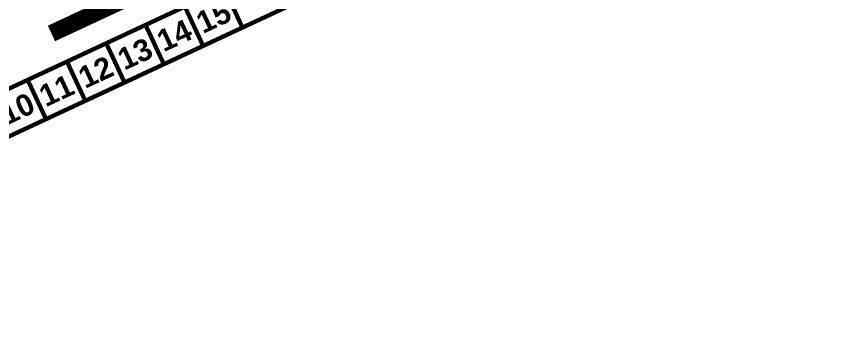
# Model space of a CAD drawing. Extents: x 2498567 to 2501210, y 7092229 to 7094464.
# Drawn here: x 2499492 to 2500161, y 7092229 to 7092479 of the extents above; entities that cross this region are included whole.
import ezdxf
from ezdxf.enums import TextEntityAlignment as Align

# ---------------------------------------------------------------- set-up
doc = ezdxf.new("R2010")
doc.units = 0
doc.header["$MEASUREMENT"] = 0
doc.layers.add('BASE', color=7, linetype='Continuous')
doc.layers.add('LEGEND', color=7, linetype='Continuous')
doc.styles.add("L200'", font='ARIAL.TTF', dxfattribs={"height": 0.001969})
doc.styles.get("Standard").update_dxf_attribs({"font": 'ARIALBD.TTF'})

msp = doc.modelspace()

# ---------------------------------------------------------------- linework, layer by layer
at = {"layer": 'BASE', "const_width": 3.52}
for points in [[(2499164.48, 7092231.79), (2501207.97, 7093184.62), (2500612.45, 7094461.8), (2498568.96, 7093508.97)], [(2499181.46, 7092278.57), (2501161.27, 7093201.64), (2500595.45, 7094415.02), (2498616.08, 7093492.14)]]:
    msp.add_lwpolyline(points, close=True, dxfattribs=at)
for points in [[(2499675.35, 7092470), (2499660.46, 7092501.93)], [(2499643.42, 7092455.11), (2499628.53, 7092487.04)], [(2499611.49, 7092440.22), (2499596.61, 7092472.15)], [(2499579.56, 7092425.33), (2499564.68, 7092457.26)], [(2499547.63, 7092410.45), (2499532.75, 7092442.38)], [(2499515.71, 7092395.56), (2499500.82, 7092427.49)]]:
    msp.add_lwpolyline(points, dxfattribs=at)
at = {"layer": 'LEGEND', "color": 200, "const_width": 13.95}
msp.add_lwpolyline([(2499520.15, 7092465.22), (2499583.59, 7092494.81)], dxfattribs=at)

# ---------------------------------------------------------------- texts
at = {"layer": 'BASE', "color": 7, "style": "L200'"}
for s, p in [('BMPs are not to scale; verify size/location/quantity in the field prior to installation.', (2499169.98, 7092395.12)), ('Stabilization practices are expected to be used at all disturbed areas.', (2499154.91, 7092427.4))]:
    msp.add_text(s, height=14.2873, rotation=24.99863, dxfattribs=at).set_placement(p)
at = {"layer": 'BASE'}
for s, p in [('15', (2499651.94, 7092478.52)), ('14', (2499620.01, 7092463.63)), ('13', (2499588.08, 7092448.74)), ('12', (2499556.16, 7092433.86)), ('11', (2499524.23, 7092418.97)), ('10', (2499492.3, 7092404.08))]:
    msp.add_text(s, height=17.615, rotation=24.99863, dxfattribs=at).set_placement(p, align=Align.MIDDLE_CENTER)

doc.saveas('drawing.dxf')
